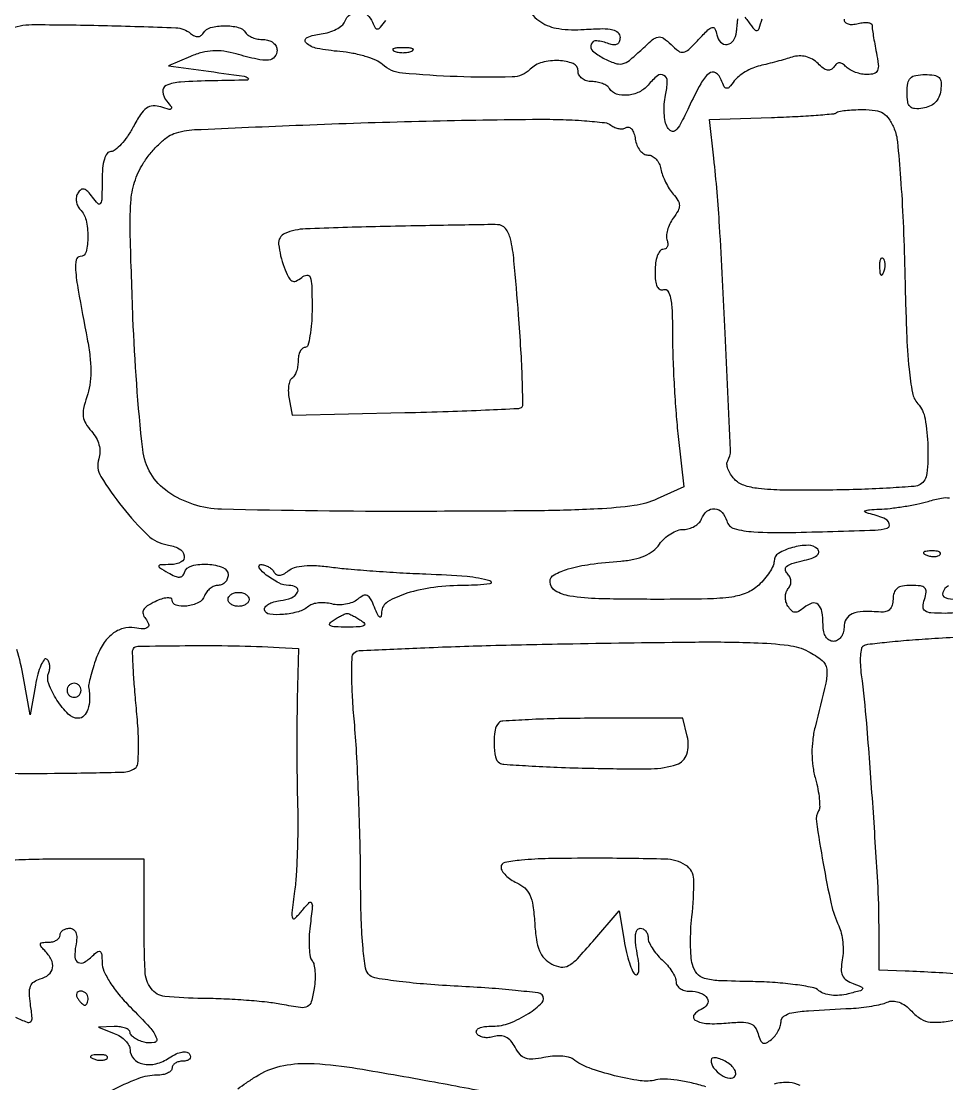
# Model space of a CAD drawing. Extents: x 0 to 2558, y 0 to 3412.
# Drawn here: x 1899.5 to 2031.7, y 1548.8 to 1700.6 of the extents above; entities that cross this region are included whole.
import ezdxf

# ---------------------------------------------------------------- set-up
doc = ezdxf.new("R2010")
doc.units = 0

msp = doc.modelspace()

# ---------------------------------------------------------------- linework, layer by layer
for points in [[(1286.775, 2242.902503, 0.000001), (1177.44536, 2242.627485, 0.134519)], [(1176.555032, 2242.380365, -0.000002), (1098.265318, 2241.934774, -0.000173)], [(1923.086218, 2244.376059, -0.000011), (1814.032813, 2244.041497, -0.000207)], [(1971.689961, 1702.533859, 0.106951), (1973.670596, 1700.517847, 0.112714), (1976.238686, 1699.56094, 0.050071), (1979.87171, 1699.444139, -0.011736), (1982.50661, 1699.561331, -0.060683), (1983.955269, 1699.415629, -0.143363), (1984.708966, 1698.997752, -0.19745), (1985, 1698.289502, -0.088818), (1984.893311, 1697.69364, -0.178012), (1984.587043, 1697.334915, -0.156111), (1984.08739, 1697.232557, -0.064777), (1983.409758, 1697.396256, 0.064373), (1981.66186, 1697.819992, 0.336119), (1980.864474, 1697.342837, 0.316725), (1981.084361, 1696.405483, 0.062165), (1982.592363, 1695.367704, 0.030645), (1984.266668, 1694.625405, 0.140244), (1985.316486, 1694.544023, 0.120966), (1986.333383, 1695.025329, 0.020291), (1987.961849, 1696.463449, -0.013849), (1989.603048, 1697.950872, -0.130696), (1990.451835, 1698.359492, -0.204387), (1991.211202, 1698.194087, -0.041951), (1992.282606, 1697.288822, 0.036479), (1993.347224, 1696.369168, 0.208401), (1994.058228, 1696.203722, 0.14529), (1994.816603, 1696.589766, 0.01534), (1996.22999, 1698.01649, -0.009714), (1997.565764, 1699.395562, -0.135283), (1998.163392, 1699.732196, -0.364533), (1998.551015, 1699.542521, -0.056646), (1998.826378, 1698.663029, 0.148307), (1999.373671, 1697.623788, 0.239722), (2000.301586, 1697.315214, 0.209143), (2001.200597, 1697.881187, 0.126072), (2001.63465, 1699.086088, -0.001525), (2001.694642, 1699.696315, -0.001178), (2001.763631, 1700.36112, -0.001191), (2001.831, 1700.981665, -0.002858)], [(2017, 1700.899253, 0.19167), (2017.157859, 1700.502583, 0.1301), (2017.576041, 1700.243563, 0.088541), (2018.219485, 1700.166507, 0.049627), (2019, 1700.289749, -0.035059), (2019.766579, 1700.433753, -0.061094), (2020.4125, 1700.429596, -0.092367), (2020.846463, 1700.2893, -0.275117), (2021, 1700.03138, 0.035124), (2021.03315, 1699.560065, 0.004553), (2021.183594, 1698.561562, 0.00529), (2021.385691, 1697.378769, 0.004396), (2021.625, 1696.125, -0.019402), (2021.897746, 1694.419704, -0.129218), (2021.781065, 1693.574675, -0.225571), (2021.300356, 1693.142, -0.072412), (2020.325, 1693, -0.048855), (2019.508203, 1693.08, -0.037794), (2018.646124, 1693.319345, -0.038851), (2017.868468, 1693.670392, -0.071045), (2017.312868, 1694.087132, 0.047864), (2016.768233, 1694.536404, 0.150735), (2016.320137, 1694.672501, 0.180594), (2015.924614, 1694.522864, 0.074689), (2015.54911, 1694.079462, -0.13605), (2015.146761, 1693.707045, -0.174204), (2014.649827, 1693.641371, -0.107515), (2014.036743, 1693.920881, -0.035874), (2013.287166, 1694.569976, 0.064592), (2012.481171, 1695.19087, 0.070376), (2011.56591, 1695.563748, 0.07086), (2010.588628, 1695.666611, 0.066867), (2009.600924, 1695.496914, -0.006702), (2008.617276, 1695.203081, -0.003485), (2007.382771, 1694.86155, -0.003465), (2006.110157, 1694.528447, -0.005274), (2005, 1694.258508, 0.042989), (2003.956412, 1693.919722, 0.033259), (2002.888167, 1693.382025, 0.034162), (2001.952442, 1692.740334, 0.065916), (2001.32142, 1692.089241, -0.01804), (2000.603289, 1691.190543, -0.240461), (2000.223475, 1691.035049, -0.264048), (1999.898278, 1691.257382, -0.021241), (1999.466635, 1692.244256, 0.158513), (1998.661242, 1693.231609, 0.329207), (1997.721754, 1693.171471, 0.093581), (1996.519347, 1691.697237, 0.014542), (1994.812288, 1688.324045, -0.009969), (1993.64035, 1685.954726, -0.08331), (1992.923526, 1685.00296, -0.309546), (1992.341852, 1684.909887, -0.155965), (1991.773102, 1685.440962, -0.079708), (1991.466999, 1686.276613, -0.033645), (1991.317809, 1687.466015, -0.032211), (1991.32688, 1688.784165, -0.036247), (1991.508389, 1690.038196, 0.045773), (1991.756203, 1692.014812, 0.275786), (1991.275979, 1692.883602, 0.308904), (1990.346187, 1692.816953, 0.051872), (1989, 1691.5, -0.108248), (1987.727718, 1690.507642, -0.089261), (1986.065099, 1690.049808, -0.099568), (1984.50276, 1690.218917, -0.179625), (1983.5, 1691, 0.111412), (1983.123976, 1691.383556, 0.050262), (1982.49335, 1691.70625, 0.046318), (1981.729296, 1691.925923, 0.046881), (1980.940983, 1692, -0.075715), (1980.199409, 1692.112945, -0.089148), (1979.570164, 1692.440625, -0.100726), (1979.149516, 1692.92796, -0.128528), (1979, 1693.5, 0.305099), (1978.286114, 1694.561022, 0.087677), (1976.249297, 1694.998088, 0.07396), (1973.854054, 1694.730683, 0.132226), (1972.148218, 1693.75, -0.193083), (1969.588314, 1692.657979, -0.013867), (1961.720163, 1692.705102, -0.014978), (1953.901156, 1693.203651, -0.161876), (1951.042009, 1694.461983, 0.084406), (1950.129502, 1695.04321, 0.02662), (1948.602926, 1695.592702, 0.025736), (1946.80474, 1696.034319, 0.025914), (1944.974825, 1696.287617, -0.025959), (1941.712188, 1696.739532, -0.14363), (1940.152942, 1697.541119, -0.545204), (1940.298946, 1698.309935, -0.067764), (1942.30906, 1698.822121, 0.044175), (1943.424297, 1699.051056, 0.047482), (1944.453913, 1699.469059, 0.052715), (1945.255925, 1700.001272, 0.129004), (1945.666049, 1700.572121, -0.148255), (1946.457191, 1701.589869, -0.16167)], [(1948.852768, 1701.532128, -0.139669), (1949.649652, 1700.47061, 0.038951), (1950.019987, 1699.692606, 0.30375), (1950.362101, 1699.523584, 0.187749), (1950.779747, 1699.752877, 0.016542), (1951.536506, 1700.719038, -0.046086)], [(2002.819451, 1701.186055, -0.026876), (2003.344702, 1700.543269, 0.012816), (2004.209781, 1699.421702, 0.284771), (2004.582213, 1699.292757, 0.267865), (2004.879634, 1699.56706, 0.011648), (2005.284574, 1700.980211, -0.049428)], [(1897.682539, 1699.486491, -0.098481), (1900.961144, 1700.137801, -0.00586), (1911.111626, 1700.016529, -0.004137), (1921.539883, 1699.683338, -0.16459), (1923.654592, 1698.8717, 0.059965), (1924.198483, 1698.520825, 0.124905), (1924.689085, 1698.41901, 0.147531), (1925.114799, 1698.568092, 0.097161), (1925.469989, 1698.951442, -0.194687), (1926.514624, 1699.717363, -0.060083), (1928.488058, 1699.971501, -0.060143), (1930.460615, 1699.749468, -0.198807), (1931.5, 1699, 0.111412), (1931.876024, 1698.616444, 0.050262), (1932.50665, 1698.29375, 0.046318), (1933.270704, 1698.074077, 0.046881), (1934.059017, 1698, -0.075715), (1934.800591, 1697.887055, -0.089148), (1935.429836, 1697.559375, -0.100726), (1935.850484, 1697.07204, -0.128528), (1936, 1696.5, -0.173079), (1935.655226, 1695.533833, -0.201001), (1934.798999, 1695.078719, -0.078955), (1933.149017, 1695.187349, -0.013995), (1930.138808, 1695.960191, 0.034732), (1928.409087, 1696.328619, 0.049177), (1926.837401, 1696.394907, 0.049585), (1925.292886, 1696.153233, 0.036113), (1923.645409, 1695.595372), (1920.5, 1694.270363), (1925.5, 1693.57163, -0.001007), (1931.293484, 1692.750111, -0.165509), (1931.858151, 1692.462626, -0.654508), (1931.758356, 1692.21793, -0.001715), (1926.916667, 1692.116001, 0.010347), (1922.214326, 1691.935761, 0.088644), (1920.174828, 1691.445668, 0.333116), (1919.664825, 1690.544578, 0.142107), (1920.250834, 1689.197764, -0.014696), (1920.89766, 1688.370049, -0.373254), (1920.876314, 1688.105564, -0.266729), (1920.572778, 1688.026613, -0.010119), (1919.407635, 1688.370622, 0.089919), (1918.278171, 1688.515961, 0.144048), (1917.367649, 1688.196427, 0.091276), (1916.500786, 1687.293659, 0.02227), (1915.438073, 1685.514867, -0.026093), (1914.620068, 1684.169137, -0.033712), (1913.727401, 1683.032492, -0.035799), (1912.884376, 1682.221418, -0.175395), (1912.272596, 1682, 0.237811), (1911.727336, 1681.725116, 0.085735), (1911.32591, 1680.926658, 0.052723), (1911.076434, 1679.625568, 0.021027), (1911, 1677.80887, -0.005542), (1910.972154, 1675.296872, -0.125323), (1910.779542, 1674.604997, -0.497511), (1910.416293, 1674.558753, -0.0357), (1909.652643, 1675.460361, 0.029077), (1908.96061, 1676.299686, 0.137025), (1908.433622, 1676.623361, 0.23309), (1907.977593, 1676.540584, 0.0952), (1907.539776, 1676.064358, 0.098006), (1907.33124, 1675.507273, 0.077518), (1907.326038, 1674.862676, 0.075513), (1907.51955, 1674.23129, 0.084515), (1907.887132, 1673.712868, -0.143002), (1908.709323, 1672.212565, -0.054234), (1908.971399, 1669.815026, -0.058247), (1908.720193, 1667.6563, -0.347725), (1907.890594, 1667, 0.353504), (1907.297866, 1666.521089, 0.074041), (1907.20644, 1665.090305, 0.023739), (1907.590908, 1662.182736, 0.002332), (1908.881282, 1655.233733, -0.018646), (1909.267539, 1652.694811, -0.030019), (1909.384892, 1650.510282, -0.035029), (1909.239514, 1648.610659, -0.04729), (1908.828589, 1646.938134, 0.029084), (1908.360206, 1645.292429, 0.087788), (1908.309102, 1644.131709, 0.102624), (1908.658948, 1643.128884, 0.048882), (1909.476412, 1642.026065, -0.05435), (1910.149891, 1641.096466, -0.064783), (1910.560182, 1640.095452, -0.068602), (1910.686219, 1639.072704, -0.073371), (1910.524895, 1638.078438, 0.217509), (1910.830812, 1635.562868, 0.030585), (1913.904838, 1631.169398, 0.032543), (1917.548793, 1627.152263, 0.156783), (1920.281723, 1625.805129, -0.085227), (1921.992409, 1625.24395, -0.226676), (1922.738648, 1624.237377, -0.332306), (1922.305589, 1623.339769, -0.117181), (1920.833333, 1622.969591, 0.005082), (1919.31903, 1622.93446, 0.313638), (1919.114106, 1622.781502, 0.349287), (1919.197342, 1622.553707, 0.005675), (1920.446737, 1621.809802, 0.026148), (1921.413883, 1621.314376, 0.108966), (1922.051306, 1621.182478, 0.194022), (1922.483402, 1621.363291, 0.117904), (1922.78007, 1621.84021, -0.258401), (1923.827258, 1622.802755, -0.073183), (1926.11171, 1623.012281, -0.077391), (1928.273697, 1622.553468, -0.311312), (1929, 1621.5, -0.091732), (1928.894051, 1620.92737, -0.095925), (1928.590803, 1620.440625, -0.099462), (1928.13847, 1620.114899, -0.106859), (1927.606989, 1620, 0.096313), (1927.031441, 1619.888097, 0.06686), (1926.454091, 1619.559375, 0.064359), (1925.962529, 1619.073431, 0.074185), (1925.638374, 1618.5, -0.188348), (1924.761962, 1617.537739, -0.083275), (1923.088853, 1617.031979, -0.102395), (1921.569689, 1617.148717, -0.334173), (1921, 1617.905915, 0.333007), (1920.80914, 1618.160706, 0.096031), (1920.287761, 1618.209594, 0.056638), (1919.505592, 1618.041951, 0.029169), (1918.575355, 1617.667581, 0.030256), (1917.455894, 1617.053938, 0.122829), (1916.922058, 1616.497244, 0.202064), (1916.851545, 1615.91853, 0.104178), (1917.1978, 1615.261666, -0.079845), (1917.643456, 1614.5069, -0.317666), (1917.522042, 1614.013212, -0.188594), (1916.884736, 1613.786576, -0.036556), (1915.646442, 1613.916098, 0.112601), (1914.003186, 1613.838877, 0.09966), (1912.473043, 1613.061849, 0.083959), (1911.163491, 1611.612377, 0.055112), (1910.168359, 1609.589044, 0.010857), (1909.708135, 1608.224369, 0.013564), (1909.343257, 1606.938172, 0.011804), (1909.094167, 1605.853297, 0.094665), (1909.087374, 1605.343142, -0.04873), (1909.217352, 1603.681639, -0.077036), (1908.971749, 1602.27683, -0.108226), (1908.407713, 1601.341109, -0.206023), (1907.61501, 1601, -0.200324), (1906.173067, 1601.601865, -0.051536), (1904.558792, 1603.610442, -0.051588), (1903.381501, 1605.922814, -0.185651), (1903.380339, 1607.548763, 0.06136), (1903.521829, 1608.117476, 0.069445), (1903.512054, 1608.679407, 0.079712), (1903.358905, 1609.149168, 0.136586), (1903.081228, 1609.449798, 0.400327), (1902.709816, 1609.37141, 0.048602), (1902.267521, 1608.569606, 0.036691), (1901.833917, 1607.318467, 0.020009), (1901.478693, 1605.731824), (1900.707583, 1601.5), (1899.768764, 1606.804991, 0.025294), (1898.840714, 1610.846219, 0.363244)], [(2032.79958, 1616.072518, -0.026506), (2031.432612, 1616, -0.015243), (2029.422424, 1616.061298, -0.135206), (2028.591514, 1616.345674, -0.261274), (2028.305285, 1616.921736, -0.064427), (2028.5, 1618, 0.050002), (2028.719125, 1619.041287, 0.222505), (2028.521659, 1619.617061, 0.173277), (2027.904868, 1619.922178, 0.029068), (2026.567388, 1620, 0.042479), (2025.344786, 1619.895942, 0.122895), (2024.572826, 1619.556398, 0.151813), (2024.145553, 1618.945751, 0.077455), (2024, 1618.01179, -0.067392), (2023.886329, 1617.172272, -0.123307), (2023.548393, 1616.574505, -0.135296), (2022.994305, 1616.240916, -0.08938), (2022.25, 1616.170233, 0.024972), (2019.712769, 1616.255705, 0.094209), (2018.162516, 1615.934794, 0.166415), (2017.31595, 1615.189609, 0.130533), (2017, 1614, -0.072314), (2016.888136, 1613.230589, -0.08892), (2016.5625, 1612.583333, -0.10214), (2016.075754, 1612.153209, -0.130775), (2015.5, 1612, -0.137041), (2014.892565, 1612.169673, -0.114165), (2014.410714, 1612.638889, -0.089356), (2014.102611, 1613.381876, -0.053767), (2014, 1614.333333, 0.04099), (2013.842308, 1616.253665, 0.169546), (2013.292478, 1617.260687, 0.269032), (2012.424453, 1617.445261, 0.094434), (2011.265794, 1616.805626, -0.042626), (2010.518773, 1616.286268, -0.156392), (2009.962623, 1616.166536, -0.175136), (2009.479282, 1616.397028, -0.056433), (2008.980987, 1617.030764, -0.072391), (2008.707127, 1617.662512, -0.071472), (2008.623095, 1618.348931, -0.074805), (2008.735476, 1619.002758, -0.093565), (2009.033409, 1619.540255, 0.086305), (2009.33827, 1620.072039, 0.105321), (2009.417283, 1620.638922, 0.102125), (2009.258425, 1621.202119, 0.076884), (2008.87737, 1621.72263, -0.164742), (2008.6168, 1622.250085, -0.256939), (2008.795942, 1622.710998, -0.100032), (2009.54229, 1623.116504, -0.020527), (2011, 1623.5, 0.024774), (2012.311015, 1623.85683, 0.080357), (2013.109877, 1624.268316, 0.191329), (2013.383768, 1624.708407, 0.245778), (2013.243481, 1625.156519, 0.201054), (2011.861032, 1625.722489, 0.065461), (2009.631045, 1625.410573, 0.06773), (2007.637358, 1624.555972, 0.263502), (2007, 1623.430547, -0.110028), (2006.853457, 1622.772672, -0.03369), (2006.35711, 1621.876304, -0.031903), (2005.649017, 1620.918964, -0.030045), (2004.811439, 1620.038955, -0.086969), (2003.113051, 1618.934647, -0.065729), (2000.966138, 1618.336419, -0.030739), (1997.507042, 1618.06249, -0.004392), (1990.393226, 1618, -0.005208), (1981.980865, 1618.08762, -0.035494), (1977.849563, 1618.467892, -0.092279), (1975.743468, 1619.229005, -0.266016), (1975, 1620.527534, -0.275554), (1975.590877, 1621.518287, -0.052967), (1977.607414, 1622.345867, -0.037172), (1980.747971, 1623.012929, -0.015136), (1985.094984, 1623.469793, 0.031484), (1986.990424, 1623.731864, 0.052824), (1988.521889, 1624.215502, 0.062627), (1989.724579, 1624.930767, 0.07468), (1990.632844, 1625.886199, -0.055725), (1991.34547, 1626.694872, -0.047057), (1992.258555, 1627.379071, -0.049219), (1993.22388, 1627.846171, -0.088306), (1994.088089, 1628, 0.069861), (1994.886013, 1628.112035, 0.063255), (1995.651791, 1628.440625, 0.06679), (1996.271217, 1628.926405, 0.101837), (1996.638374, 1629.5, -0.127855), (1997.422244, 1630.596286, -0.196174), (1998.519988, 1630.945867, -0.190388), (1999.573916, 1630.429721, -0.121427), (2000.233545, 1629.214925, 0.266174), (2001.302921, 1628.125395, 0.053195), (2004.094221, 1627.651542, 0.021501), (2009.380494, 1627.551761, 0.002388), (2021.45, 1627.900629, 0.060277), (2023.148579, 1628.164439, 0.445128), (2023.470461, 1628.816215, 0.208838), (2022.667008, 1629.611305, 0.033102), (2020.5, 1630.286934, -0.071907), (2019.996057, 1630.487991, -0.627332), (2020.009205, 1630.667944, -0.076267), (2020.635471, 1630.811328, -0.009941), (2022.006602, 1630.883999, 0.019961), (2023.601897, 1631.000639, 0.011523), (2025.509325, 1631.261554, 0.011503), (2027.41473, 1631.612207, 0.018875), (2029.006602, 1632.006399, -0.020612), (2030.921906, 1632.473629, -0.088587), (2032.090788, 1632.498577, -0.129129)], [(1347, 900.068317, 0.000002), (1365.687198, 900.484728, 0.000002), (1385.0375, 900.916042, 0.000002), (1402.386564, 901.302857, 0.000005)], [(2031.902754, 1619.954389, 0.181451), (2031.105747, 1618.966968, 0.411362), (2031.458065, 1618.256627, 0.082647), (2033, 1618, -0.048028)], [(1997.251585, 1548.322919, 0.022166), (1995.222889, 1548.88829, 0.022101), (1993.150142, 1549.272476, 0.022592), (1991.314938, 1549.445307, 0.076272), (1990.120153, 1549.32117, -0.101087), (1987.884138, 1549.199661, -0.024252), (1984.219993, 1549.926019, -0.025382), (1980.584205, 1551.030595, -0.074794), (1978.290959, 1552.268578, 0.10871), (1977.622256, 1552.57344, 0.037541), (1976.564218, 1552.718371, 0.035193), (1975.336784, 1552.706991, 0.034157), (1974.110493, 1552.524268, -0.032791), (1972.540265, 1552.285915, -0.107146), (1971.503995, 1552.419698, -0.12831), (1970.722984, 1552.95069, -0.056831), (1970.00863, 1553.983875, 0.053781), (1969.394528, 1554.883712, 0.098469), (1968.70002, 1555.43188, 0.111626), (1967.91207, 1555.63269, 0.08383), (1967.023254, 1555.50738, -0.057443), (1966.266035, 1555.359732, -0.064285), (1965.52427, 1555.397285, -0.073586), (1964.909135, 1555.60516, -0.136955), (1964.52514, 1555.959323, -0.26032), (1964.506687, 1556.376178, -0.172074), (1964.861047, 1556.716293, -0.078218), (1965.654675, 1556.934195, -0.027968), (1966.830199, 1557, 0.092036), (1969.228268, 1557.44519, 0.050181), (1971.909665, 1558.79845, 0.057291), (1973.857539, 1560.380467, 0.410325), (1973.852565, 1561.478022, 0.169701), (1973.281868, 1561.754627, 0.003449), (1970.060498, 1562.104606, 0.007725), (1966.250215, 1562.432608, 0.005067), (1961.852565, 1562.698055, -0.007558), (1957.412544, 1562.988267, -0.010661), (1953.467629, 1563.390883, -0.007114), (1950.203198, 1563.841778, -0.130132), (1949.25, 1564.256398, -0.185705), (1948.651065, 1565.268226, -0.018484), (1948.27846, 1568.112108, -0.016545), (1948.028464, 1572.257966, -0.005432), (1947.92893, 1578.372445, 0.004933), (1947.842061, 1584.057087, 0.003745), (1947.638645, 1590.287531, 0.003787), (1947.35972, 1596.13047, 0.008823), (1947.040526, 1600.5, -0.008674), (1946.783161, 1604.008727, -0.012738), (1946.689161, 1607.100221, -0.008081), (1946.71791, 1609.65798, -0.181842), (1946.992134, 1610.330538, -0.196887), (1947.734367, 1610.675523, -0.000898), (1956.495455, 1611.065557, -0.004024), (1966.515097, 1611.412834, -0.002508), (1978.264076, 1611.666443, -0.001493), (1995.729738, 1611.903651, -0.010912), (2004.097057, 1611.809691, -0.021629), (2009.043139, 1611.431554, -0.089663), (2011.894696, 1610.554455, -0.050618), (2013.859597, 1609.271606, -0.203372), (2014.520193, 1608.033046, -0.079565), (2014.380194, 1606.038906, -0.00409), (2012.856998, 1599.734488, 0.032275), (2012.520482, 1597.892671, 0.031176), (2012.418523, 1596.001287, 0.031389), (2012.552407, 1594.125018, 0.033865), (2012.919788, 1592.328335, -0.019043), (2013.263719, 1590.868131, -0.023848), (2013.465527, 1589.491443, -0.023099), (2013.524687, 1588.347626, -0.140682), (2013.366024, 1587.783222, 0.177139), (2013.05212, 1586.257678, 0.006338), (2014.021692, 1580.264326, 0.011351), (2015.166868, 1574.489413, 0.054672), (2016.243595, 1571.322145, -0.052653), (2016.596991, 1570.296177, -0.030299), (2016.813135, 1569.005554, -0.029975), (2016.873927, 1567.66808, -0.043621), (2016.754129, 1566.494139, 0.040182), (2016.608236, 1565.155569, 0.114803), (2016.793455, 1564.243555, 0.133907), (2017.33862, 1563.589969, 0.06385), (2018.316252, 1563.078714, -0.012559), (2019.546218, 1562.588264, -0.429503), (2019.644363, 1562.323428, -0.214729), (2019.340677, 1562.072121, -0.00559), (2017.596838, 1561.613661, -0.040924), (2016.371809, 1561.410806, -0.047831), (2015.193566, 1561.426466, -0.053359), (2014.171054, 1561.650289, -0.092919), (2013.414664, 1562.070823, 0.125179), (2012.447111, 1562.530664, 0.014614), (2010.067019, 1562.927897, 0.016805), (2007.158584, 1563.227182, 0.013005), (2003.975999, 1563.363882, -0.005818), (1999.062031, 1563.504241, -0.059029), (1997.047679, 1563.825418, -0.154557), (1995.988376, 1564.523568, -0.108338), (1995.342337, 1565.809512, -0.044625), (1995.149298, 1567.001688, -0.014917), (1995.075946, 1568.767933, -0.014711), (1995.110912, 1570.738216, -0.016271), (1995.262618, 1572.637588, 0.031052), (1995.531612, 1577.996238, 0.259768), (1994.368878, 1580.025909, 0.129937), (1991.469045, 1580.871835, 0.006354), (1981.383369, 1581, 0.004333), (1974.779012, 1580.94276, 0.01919), (1970.899392, 1580.72641, 0.026588), (1968.520108, 1580.373513, 0.356661), (1968, 1579.737128, 0.141512), (1968.160253, 1579.182248, 0.055829), (1968.660938, 1578.555256, 0.04938), (1969.389169, 1577.958228, 0.043678), (1970.25, 1577.487128, -0.080754), (1971.384917, 1576.752304, -0.104312), (1972.11152, 1575.749804, -0.069568), (1972.549428, 1574.229149, -0.019344), (1972.804546, 1571.755991, 0.020894), (1973.057985, 1569.371509, 0.061155), (1973.497855, 1567.781078, 0.08739), (1974.197052, 1566.681355, 0.084888), (1975.236205, 1565.873587, 0.090335), (1976.538945, 1565.454536, 0.160096), (1977.636571, 1565.661607, 0.07861), (1978.905301, 1566.648018, 0.011131), (1981.11884, 1569.117596), (1984.874365, 1573.5), (1985.568535, 1569.227837, 0.017703), (1985.902557, 1567.549745, 0.022956), (1986.332693, 1566.041342, 0.021581), (1986.792668, 1564.844233, 0.152982), (1987.195132, 1564.379402, 0.407028), (1987.50845, 1564.44931, 0.123934), (1987.683243, 1564.957029, 0.049814), (1987.66845, 1565.970626, 0.017829), (1987.452489, 1567.401565, -0.019789), (1987.220053, 1568.98366, -0.056795), (1987.228001, 1570.092349, -0.105899), (1987.456519, 1570.755937, -0.262848), (1987.888709, 1571, -0.120274), (1988.312562, 1570.896546, -0.100705), (1988.673558, 1570.604903, -0.091863), (1988.916013, 1570.168712, -0.081205), (1989, 1569.654988, 0.105367), (1989.136671, 1569.01364, 0.036283), (1989.5875, 1568.173392, 0.034148), (1990.234645, 1567.29186, 0.033439), (1991, 1566.5, -0.033439), (1991.765355, 1565.70814, -0.034148), (1992.4125, 1564.826608, -0.036283), (1992.863329, 1563.98636, -0.105367), (1993, 1563.345012, 0.142865), (1993.149607, 1562.832104, 0.099626), (1993.570164, 1562.395097, 0.084261), (1994.199057, 1562.100672, 0.067535), (1994.940983, 1562, -0.082457), (1996.502363, 1561.740742, -0.17276), (1997.453661, 1560.985169, -0.290811), (1997.446054, 1560.099184, -0.158762), (1996.569126, 1559.388152, 0.150622), (1995.569158, 1558.603379, 0.446601), (1995.747272, 1557.854989, 0.113023), (1997.471517, 1557.374061, 0.03575), (2000.159762, 1557.440082, -0.017537), (2002.347965, 1557.573625, -0.08807), (2003.556244, 1557.391252, -0.154867), (2004.279024, 1556.861172, -0.09401), (2004.737698, 1555.895042, 0.035816), (2005.054571, 1554.96196, 0.195743), (2005.42386, 1554.592803, 0.228009), (2005.90688, 1554.616844, 0.048699), (2006.622143, 1555.101369, 0.052037), (2007.149376, 1555.640662, 0.042509), (2007.595254, 1556.313637, 0.044149), (2007.900287, 1557.011749, 0.081102), (2008, 1557.622445, -0.240245), (2008.41171, 1558.429845, -0.109851), (2009.52725, 1558.913191, -0.032454), (2011.919864, 1559.214217, -0.002872), (2018, 1559.546085, 0.015744), (2019.460864, 1559.663603, 0.014398), (2020.955939, 1559.875133, 0.014578), (2022.279666, 1560.141397, 0.044735), (2023.147879, 1560.426285, -0.104525), (2023.971508, 1560.59168, -0.0862), (2024.854354, 1560.429121, -0.071742), (2025.765361, 1559.93462, -0.045088), (2026.66926, 1559.124633, 0.065924), (2027.992856, 1558.034188, 0.117684), (2029.323081, 1557.588684, 0.057338), (2031.306978, 1557.639625, 0.006676), (2035.701004, 1558.319788, 0.007734)], [(2034.338781, 1564.387796, 0.008959), (2025.75, 1564.860811), (2022, 1565), (2021.997572, 1571.25, 0.014296), (2021.812684, 1577.628298, 0.002888), (2021.09498, 1588.943097, 0.003015), (2020.240172, 1600.296185, 0.012194), (2019.508761, 1607.19882, -0.020806), (2019.380174, 1608.650493, -0.029149), (2019.395194, 1609.951921, -0.028947), (2019.526889, 1610.977572, -0.210959), (2019.80097, 1611.376992, -0.109784), (2020.403448, 1611.586648, -0.003181), (2023.109812, 1611.885084, -0.006272), (2026.318088, 1612.177595, -0.004262), (2029.975961, 1612.433531, -0.007371), (2034.332102, 1612.636623, -0.02214)], [(1896.928087, 1593.152739, 0.006073), (1905.24563, 1593.146785, 0.003414), (1913.935892, 1593.305465, 0.140444), (1915.714324, 1593.863694, 0.22657), (1916.094191, 1594.494588, 0.018636), (1916.210715, 1596.464467, 0.020017), (1916.162722, 1599.099337, 0.009814), (1915.901585, 1602.44614, -0.004706), (1915.629045, 1605.532234, -0.007111), (1915.455309, 1608.224119, -0.003233), (1915.355257, 1610.508849, -0.148802), (1915.4737, 1610.957445, -0.255981), (1916.092521, 1611.308497, -0.001514), (1922.889733, 1611.388668, -0.006568), (1929.83335, 1611.35833, -0.008176), (1936.283556, 1611.139871), (1939.067112, 1611), (1938.890657, 1603.75, 0.004276), (1938.838078, 1600.418715, 0.002395), (1938.828196, 1596.367695, 0.00239), (1938.857388, 1592.273905, 0.003891), (1938.925812, 1588.7996, -0.008411), (1938.960959, 1585.49978, -0.006764), (1938.891045, 1581.95131, -0.006844), (1938.737154, 1578.673669, -0.017332), (1938.510301, 1576.2996, 0.00328), (1938.123099, 1573.176861, 0.119292), (1938.209534, 1572.463972, 0.546055), (1938.544501, 1572.391505, 0.021772), (1939.558077, 1573.5, -0.015006), (1940.609342, 1574.681415, -0.510787), (1940.927791, 1574.639502, -0.151932), (1941.038832, 1574.074, -0.003535), (1940.724043, 1571.342444, 0.019462), (1940.586668, 1569.688833, 0.024795), (1940.595259, 1568.158702, 0.024067), (1940.724513, 1566.912146, 0.150826), (1941.0003, 1566.342444, -0.136572), (1941.272683, 1565.81767, -0.032777), (1941.412639, 1564.83713, -0.031259), (1941.428973, 1563.649155, -0.026557), (1941.301403, 1562.400977, -0.027119), (1940.896185, 1560.492113, -0.215379), (1940.337417, 1559.811883, -0.151804), (1939.341479, 1559.653678, -0.011886), (1936.658659, 1560.107426, 0.021173), (1934.572475, 1560.420537, 0.007913), (1931.623347, 1560.689084, 0.007824), (1928.396591, 1560.88077, 0.009398), (1925.356989, 1560.956449, -0.023349), (1919.977657, 1561.24067, -0.214589), (1917.999978, 1562.37891, -0.147895), (1917.147526, 1564.850487, -0.009616), (1917, 1572.520291), (1917, 1580.877008), (1906.25, 1580.877344, 0.004351), (1902.00501, 1580.840539, 0.00577), (1898.14375, 1580.728877, 0.004197)], [(1898.614911, 1558.293537, 0.013957), (1900.282396, 1557.575438, 0.281935), (1900.80336, 1557.665332, 0.242795), (1901.008694, 1558.18859, 0.010827), (1900.760668, 1560.177314, -0.028273), (1900.620976, 1561.739244, -0.101439), (1900.789051, 1562.721208, -0.148651), (1901.282993, 1563.348728, -0.088488), (1902.153559, 1563.750407, 0.106326), (1903.368094, 1564.363738, 0.185332), (1903.925813, 1565.327057, 0.160535), (1903.732154, 1566.526629, 0.076897), (1902.8, 1567.8, -0.02847), (1902.250731, 1568.415653, -0.273085), (1902.204167, 1568.75, -0.272121), (1902.474466, 1568.953202, -0.028321), (1903.3, 1569, 0.05689), (1903.95024, 1569.074225, 0.076249), (1904.500625, 1569.29375, 0.095328), (1904.869565, 1569.618517, 0.166233), (1905, 1570, -0.135066), (1905.104927, 1570.381341, -0.100391), (1905.39989, 1570.70625, -0.086936), (1905.841102, 1570.924914, -0.071794), (1906.361328, 1571, -0.150112), (1906.917994, 1570.829022, -0.160129), (1907.265536, 1570.378654, -0.097718), (1907.377818, 1569.608959, -0.034745), (1907.244751, 1568.5, 0.056202), (1907.11941, 1566.866838, 0.272585), (1907.599512, 1566.114386, 0.265709), (1908.503652, 1566.158533, 0.054352), (1909.8, 1567.2, -0.048365), (1910.400988, 1567.694749, -0.348673), (1910.75, 1567.667157, -0.188492), (1910.956229, 1567.238374, -0.018925), (1911, 1566.082353, 0.106268), (1911.257233, 1564.885721, 0.035253), (1912.112944, 1563.296615, 0.031502), (1913.390592, 1561.534753, 0.023754), (1915, 1559.764706, -0.010677), (1917.823847, 1556.817607, -0.091732), (1918.788405, 1555.278217, -0.476893), (1918.432705, 1554.647056, -0.106246), (1917, 1554.710251, -0.038887), (1916.234516, 1554.975456, -0.050447), (1915.5875, 1555.339118, -0.059916), (1915.141258, 1555.740524, -0.181596), (1915, 1556.116631, 0.233652), (1914.835117, 1556.450207, 0.075941), (1914.339062, 1556.721891, 0.057069), (1913.611714, 1556.896392, 0.037421), (1912.75, 1556.936614), (1910.5, 1556.873227), (1912.75, 1555.968838, -0.05062), (1913.610617, 1555.517132, -0.054627), (1914.339062, 1554.91145, -0.061391), (1914.836349, 1554.250996, -0.131438), (1915, 1553.639213, 0.190747), (1915.515031, 1552.3383, 0.153688), (1916.836242, 1551.596014, 0.114095), (1918.693121, 1551.633754, 0.08332), (1920.588758, 1552.466199, -0.032886), (1921.588367, 1553.030983, -0.06793), (1922.440586, 1553.306691, -0.10286), (1923.091421, 1553.288618, -0.198669), (1923.50687, 1552.988885, -0.141333), (1923.611872, 1552.61353, -0.191329), (1923.480543, 1552.290485, -0.137363), (1923.11128, 1552.072355, -0.065229), (1922.559017, 1552, 0.062283), (1921.962904, 1551.925455, 0.080552), (1921.457961, 1551.70625, 0.097988), (1921.120018, 1551.381379, 0.153634), (1921, 1551, -0.201783), (1920.839237, 1550.617862, -0.084527), (1920.371237, 1550.29375, -0.064621), (1919.678876, 1550.073499, -0.044763), (1918.859531, 1550, 0.093373), (1916.128603, 1549.485525, 0.026624), (1912.182288, 1547.696409, 0.025161)], [(1930.38125, 1548.062668, -0.006478), (1931.62306, 1548.91629, -0.00498), (1933, 1549.817049, -0.085531), (1936.446248, 1551.268811, -0.064855), (1940.535486, 1551.673004, -0.032621), (1946.727528, 1551.07534, -0.005448), (1958.5, 1549.026168, -0.000157), (1963.344905, 1548.12677, -0.000179), (1967.979, 1547.263284, -0.000162), (1971.911635, 1546.527729, -0.001017)], [(2010.737915, 1548.509147, 0.107445), (2009.156299, 1548.940152, 0.076374), (2007.035838, 1548.726386, 0.043679)]]:
    msp.add_lwpolyline(points, format="xyb")
for points in [[(1952.75, 1696.337719, 0.057986), (1953.320008, 1696.181385, 0.037979), (1954, 1696.12966, 0.037979), (1954.679992, 1696.181385, 0.057986), (1955.25, 1696.337719, 0.174857), (1955.459382, 1696.525001, 0.447206), (1955.398438, 1696.693942, 0.078554), (1954.89144, 1696.810911, 0.017491), (1954, 1696.842105, 0.017491), (1953.10856, 1696.810911, 0.078554), (1952.601562, 1696.693942, 0.447206), (1952.540618, 1696.525001, 0.174857)], [(2030.819551, 1690.75, -0.071286), (2030.534868, 1689.772547, -0.090158), (2030, 1689, -0.090158), (2029.227453, 1688.465132, -0.071286), (2028.25, 1688.180449, -0.049221), (2027.091139, 1688.130915, -0.18449), (2026.43782, 1688.423078, -0.161847), (2026.095178, 1689.106925, -0.03591), (2026, 1690.430449, -0.042944), (2026.114059, 1691.756015, -0.154648), (2026.5, 1692.5, -0.154648), (2027.243985, 1692.885941, -0.042944), (2028.569551, 1693, -0.03591), (2029.893075, 1692.904822, -0.161847), (2030.576922, 1692.56218, -0.18449), (2030.869085, 1691.908861, -0.049221)], [(2024.170067, 1685.25, -0.072766), (2024.629893, 1683.384417, -0.005504), (2025.074795, 1678.186157, -0.007487), (2025.446268, 1671.939497, -0.005595), (2025.675473, 1665.045418, 0.003577), (2025.93402, 1656.19295, 0.01514), (2026.287166, 1650.900653, 0.021761), (2026.766626, 1647.508729, 0.138787), (2027.530157, 1645.966677, -0.14245), (2028.574088, 1643.819671, -0.034718), (2028.971945, 1639.860924, -0.031968), (2028.842756, 1635.966173, -0.234183), (2027.885127, 1634.429004, -0.119216), (2027.033108, 1634.150183, -0.004285), (2023.585508, 1633.907131, -0.007668), (2019.475797, 1633.715985, -0.005277), (2014.813694, 1633.619987, -0.004744), (2008.272486, 1633.616416, -0.026696), (2004.785195, 1633.834031, -0.052858), (2002.663904, 1634.31133, -0.127777), (2001.330606, 1635.186987, -0.043907), (2000.789525, 1635.902079, -0.053835), (2000.423507, 1636.655125, -0.063259), (2000.272897, 1637.333379, -0.162851), (2000.386246, 1637.815943, 0.150363), (2000.774468, 1639.304727, 0.000654), (2000.026407, 1656.022677, 0.003406), (1999.21654, 1671.336197, 0.012366), (1998.395046, 1681.048783), (1997.787198, 1686.597565), (2006.636094, 1686.874611, 0.004334), (2010.058332, 1687.01146, 0.00671), (2013.010228, 1687.194876, 0.002585), (2015.52783, 1687.398348, 0.176701), (2015.909162, 1687.575829, -0.156922), (2016.234394, 1687.742714, -0.012778), (2017.19517, 1687.8754, -0.016192), (2018.374214, 1687.969094, -0.01173), (2019.691418, 1688, -0.035189), (2021.464227, 1687.875079, -0.102853), (2022.611637, 1687.461847, -0.112304), (2023.44127, 1686.650364, -0.046496)], [(1983.706195, 1685.766154, 0.064826), (1984.23992, 1685.452239, 0.062214), (1984.843687, 1685.279976, 0.067123), (1985.423222, 1685.268607, 0.110229), (1985.884701, 1685.428741, -0.229746), (1986.279858, 1685.469155, -0.14096), (1986.665834, 1685.187847, -0.085532), (1986.985109, 1684.589649, -0.044681), (1987.178506, 1683.764831, 0.061428), (1987.412308, 1682.898892, 0.071932), (1987.842163, 1682.165294, 0.083764), (1988.394315, 1681.671151, 0.141655), (1988.986305, 1681.5, -0.124889), (1989.581736, 1681.348919, -0.081803), (1990.143794, 1680.9125, -0.073364), (1990.587974, 1680.264446, -0.068344), (1990.839543, 1679.5, 0.04295), (1991.080534, 1678.619984, 0.025986), (1991.506627, 1677.626353, 0.025923), (1992.036452, 1676.676705, 0.040902), (1992.595201, 1675.930139, -0.041662), (1993.278141, 1675.014743, -0.139745), (1993.482903, 1674.302679, -0.127168), (1993.290055, 1673.549512, -0.031943), (1992.603207, 1672.472031, 0.045192), (1992.111686, 1671.653997, 0.044858), (1991.773699, 1670.758963, 0.048631), (1991.626406, 1669.922135, 0.111319), (1991.718232, 1669.291892, -0.077279), (1991.824573, 1668.798195, -0.125613), (1991.743174, 1668.379493, -0.151946), (1991.488642, 1668.102693, -0.132186), (1991.106989, 1668, 0.244693), (1990.682205, 1667.778877, 0.067256), (1990.325178, 1667.087322, 0.051768), (1990.08068, 1666.083102, 0.033858), (1990, 1664.893011, 0.026024), (1990.070456, 1663.540272, 0.085206), (1990.311984, 1662.681206, 0.175304), (1990.714383, 1662.283415, 0.202441), (1991.25, 1662.265692, -0.361117), (1991.83396, 1662.067835, -0.091513), (1992.222962, 1661.060451, -0.038152), (1992.442335, 1659.069206, -0.008365), (1992.5, 1655.622681, 0.008899), (1992.557823, 1652.374035, 0.005158), (1992.737023, 1648.473524, 0.005154), (1992.99748, 1644.564701, 0.008641), (1993.306887, 1641.287189), (1994.113775, 1634.074378), (1990.306887, 1632.354712, -0.072108), (1987.029012, 1631.411004, -0.021267), (1981.810755, 1630.919945, -0.010721), (1973.140564, 1630.660982, -0.00156), (1955.5, 1630.567523, -0.006815), (1928.049148, 1630.881878, -0.145751), (1920.410493, 1633.367083, -0.217738), (1916.806027, 1639.407562, -0.01778), (1915.417275, 1658.226156, -0.002167), (1915.01995, 1669.986107, -0.023761), (1915.105327, 1674.709515, -0.059723), (1915.650674, 1677.625406, -0.062426), (1916.865993, 1680.283171, -0.032178), (1917.856283, 1681.676462, -0.029295), (1919.04672, 1682.978074, -0.030518), (1920.251329, 1684.014292, -0.078235), (1921.261304, 1684.55719, -0.072955), (1924.205259, 1685.127706, -0.001418), (1939.659208, 1685.791572, -0.003729), (1956.268753, 1686.333852, -0.004), (1972.5, 1686.612707, -0.008818), (1976.418549, 1686.579567, -0.012328), (1979.91682, 1686.401892, -0.008737), (1982.802568, 1686.133106, -0.138574)], [(1950.75, 1671.268499, 0.003903), (1940.077278, 1670.952166, 0.090978), (1937.12864, 1670.296216, 0.33024), (1936.226537, 1668.765422, 0.064567), (1937.016573, 1665.456409, 0.0219), (1937.61815, 1664.061302, 0.150242), (1938.121335, 1663.52026, 0.245388), (1938.701255, 1663.495822, 0.063478), (1939.516573, 1664.013754, -0.14418), (1940.265904, 1664.33618, -0.355137), (1940.738782, 1664.038036, -0.075006), (1940.958132, 1662.80492, -0.006578), (1941, 1659.622445, -0.016729), (1940.927866, 1657.46714, -0.027283), (1940.70625, 1655.651593, -0.026021), (1940.391316, 1654.294624, -0.334365), (1940, 1654, 0.186414), (1939.618213, 1653.852535, 0.089706), (1939.29375, 1653.429836, 0.069539), (1939.073784, 1652.801778, 0.049547), (1939, 1652.059017, -0.040856), (1938.935977, 1651.276809, -0.043294), (1938.745645, 1650.530997, -0.047451), (1938.466705, 1649.924758, -0.123411), (1938.134109, 1649.582884, 0.168282), (1937.832555, 1649.21285, 0.052437), (1937.655846, 1648.507768, 0.045713), (1937.61204, 1647.622154, 0.036753), (1937.72191, 1646.674402), (1938.175601, 1644.301069), (1954.238875, 1644.684886, 0.002065), (1960.439451, 1644.858665, 0.003254), (1965.759496, 1645.064423, 0.000839), (1970.397267, 1645.281828, 0.126658), (1970.901074, 1645.437948, 0.265799), (1971.123146, 1645.845666, 0.002374), (1971.030316, 1649.472358, 0.007291), (1970.840173, 1653.702253, 0.004545), (1970.5, 1658.653596, 0.003225), (1969.846492, 1666.402463, 0.034527), (1969.345096, 1669.517049, 0.111898), (1968.63362, 1670.984264, 0.221995), (1967.5, 1671.545232, 0.009298), (1966.135167, 1671.550715, 0.000486), (1961.754688, 1671.4826, 0.000768), (1956.545817, 1671.388538, 0.000558)], [(2022.078947, 1665.416667, 0.018894), (2022.137993, 1664.670344, 0.168741), (2022.279315, 1664.37858, 0.470617), (2022.461564, 1664.395823, 0.054073), (2022.683114, 1664.8125, 0.051402), (2022.839148, 1665.359369, 0.05415), (2022.876576, 1665.916927, 0.060344), (2022.797407, 1666.402231, 0.126455), (2022.604167, 1666.729167, 0.296942), (2022.385309, 1666.77538, 0.208169), (2022.200665, 1666.592839, 0.077125), (2022.089945, 1666.112848, 0.028489)], [(2028.8125, 1624.316886, 0.051402), (2029.359369, 1624.160852, 0.05415), (2029.916927, 1624.123424, 0.060344), (2030.402231, 1624.202593, 0.126455), (2030.729167, 1624.395833, 0.296942), (2030.77538, 1624.614691, 0.208169), (2030.592839, 1624.799335, 0.077125), (2030.112848, 1624.910055, 0.028489), (2029.416667, 1624.921053, 0.018894), (2028.670344, 1624.862007, 0.168741), (2028.37858, 1624.720685, 0.470617), (2028.395823, 1624.538436, 0.054073)], [(1935.530011, 1621.951442, 0.111212), (1935.907804, 1621.565777, 0.160505), (1936.366102, 1621.44587, 0.115007), (1936.923062, 1621.612924, 0.043105), (1937.597098, 1622.080584, -0.108119), (1938.500457, 1622.547814, -0.043915), (1939.871879, 1622.789089, -0.035369), (1941.632541, 1622.816676, -0.02), (1943.758071, 1622.614067, 0.011695), (1946.171911, 1622.343458, 0.004003), (1949.681776, 1622.061194, 0.003976), (1953.561553, 1621.811417, 0.004584), (1957.264998, 1621.636593, -0.010408), (1963.146444, 1621.290263, -0.05083), (1966.421767, 1620.690177, -0.8174), (1966.381306, 1620.200872, -0.029135), (1962.916667, 1619.994423, 0.03095), (1958.420133, 1619.71012, 0.045402), (1954.551822, 1618.862279, 0.055398), (1951.79961, 1617.642484, 0.256866), (1950.936614, 1616.202996, -0.041696), (1950.856857, 1615.544578, -0.529064), (1950.663798, 1615.464394, -0.142515), (1950.383848, 1615.79137, -0.011023), (1949.926613, 1616.864145, 0.026045), (1949.365108, 1618.079063, 0.163957), (1948.877502, 1618.543217, 0.231214), (1948.308924, 1618.532583, 0.054951), (1947.495326, 1617.996121, -0.080466), (1946.765594, 1617.56646, -0.048919), (1945.799559, 1617.295152, -0.04756), (1944.760142, 1617.21079, -0.060503), (1943.807362, 1617.340125, 0.044556), (1942.885688, 1617.49523, 0.042851), (1941.938763, 1617.487675, 0.04601), (1941.105165, 1617.331172, 0.104171), (1940.540157, 1617.033327, -0.102767), (1939.045647, 1616.240182, -0.049772), (1936.908215, 1615.843206, -0.050155), (1934.951626, 1615.87462, -0.304002), (1934.218911, 1616.5, -0.244654), (1934.303658, 1616.905835, -0.089154), (1934.763899, 1617.299199, -0.062716), (1935.519754, 1617.622434, -0.038636), (1936.468911, 1617.816422, 0.067886), (1938.055576, 1618.238397, 0.167802), (1938.942392, 1619.028843, 0.404395), (1938.764931, 1619.700547, 0.136825), (1937.69113, 1620, -0.119327), (1936.273576, 1620.343192, -0.040851), (1934.466275, 1621.468034, -0.07885), (1933.456571, 1622.498864, -0.600031), (1933.690983, 1622.968197, -0.078104), (1934.194591, 1622.902768, -0.055046), (1934.722478, 1622.682644, -0.054663), (1935.193839, 1622.350199, -0.073567)], [(1932, 1618, -0.148195), (1931.884432, 1617.618646, -0.098894), (1931.559375, 1617.29375, -0.082425), (1931.073457, 1617.074694, -0.064853), (1930.5, 1617, -0.064853), (1929.926543, 1617.074694, -0.082425), (1929.440625, 1617.29375, -0.098894), (1929.115568, 1617.618646, -0.148195), (1929, 1618, -0.148195), (1929.115568, 1618.381354, -0.098894), (1929.440625, 1618.70625, -0.082425), (1929.926543, 1618.925306, -0.064853), (1930.5, 1619, -0.064853), (1931.073457, 1618.925306, -0.082425), (1931.559375, 1618.70625, -0.098894), (1931.884432, 1618.381354, -0.148195)], [(1948, 1615, -0.089886), (1948.48113, 1614.549056, -0.470157), (1948.406005, 1614.242724, -0.10261), (1947.707612, 1614.066759, -0.010579), (1946, 1614.030626, -0.010579), (1944.292388, 1614.066759, -0.10261), (1943.593995, 1614.242724, -0.470157), (1943.51887, 1614.549056, -0.089886), (1944, 1615, -0.013918), (1944.610952, 1615.371141, -0.016688), (1945.20625, 1615.684621, -0.015515), (1945.719795, 1615.914138, -0.097625), (1946, 1615.969374, -0.097625), (1946.280205, 1615.914138, -0.015515), (1946.79375, 1615.684621, -0.016688), (1947.389048, 1615.371141, -0.013918)], [(1906, 1605, 0.099038), (1906.076342, 1604.618362, 0.097945), (1906.29375, 1604.29375, 0.097945), (1906.618362, 1604.076342, 0.099038), (1907, 1604, 0.099038), (1907.381638, 1604.076342, 0.097945), (1907.70625, 1604.29375, 0.097945), (1907.923658, 1604.618362, 0.099038), (1908, 1605, 0.099038), (1907.923658, 1605.381638, 0.097945), (1907.70625, 1605.70625, 0.097945), (1907.381638, 1605.923658, 0.099038), (1907, 1606, 0.099038), (1906.618362, 1605.923658, 0.097945), (1906.29375, 1605.70625, 0.097945), (1906.076342, 1605.381638, 0.099038)], [(1967.666667, 1600.333333, 0.161626), (1967.139581, 1599.282502, 0.04135), (1967.020508, 1597.357739, 0.040246), (1967.212272, 1595.471489, 0.211955), (1967.785647, 1594.632477, 0.121936), (1968.416053, 1594.429915, 0.002255), (1971.925276, 1594.206023, 0.005406), (1976.041118, 1594.006693, 0.003571), (1980.774751, 1593.862564, 0.008136), (1989.437631, 1593.801705, 0.077519), (1993.078522, 1594.404131, 0.241128), (1994.531519, 1595.876222, 0.138769), (1994.607732, 1598.426784), (1993.961896, 1601), (1981.147615, 1601, 0.00486), (1976.188116, 1600.951791, 0.007493), (1971.901695, 1600.804167, 0.003106), (1968.261306, 1600.601466, 0.18289)], [(1907.5, 1561, 0.029505), (1907.768994, 1560.617226, 0.035638), (1908.066025, 1560.29375, 0.038439), (1908.34829, 1560.065539, 0.151918), (1908.559017, 1560, 0.210953), (1908.727648, 1560.07446, 0.081139), (1908.870461, 1560.29375, 0.061769), (1908.967655, 1560.617151, 0.042167), (1909, 1561, 0.105053), (1908.918938, 1561.381556, 0.099167), (1908.688914, 1561.70625, 0.09642), (1908.345238, 1561.923877, 0.093332), (1907.940983, 1562, 0.108972), (1907.586039, 1561.921712, 0.182303), (1907.3746, 1561.70625, 0.161196), (1907.343488, 1561.3821, 0.082592)], [(1909.8125, 1552.316886, 0.051402), (1910.359369, 1552.160852, 0.05415), (1910.916927, 1552.123424, 0.060344), (1911.402231, 1552.202593, 0.126455), (1911.729167, 1552.395833, 0.296942), (1911.77538, 1552.614691, 0.208169), (1911.592839, 1552.799335, 0.077125), (1911.112848, 1552.910055, 0.028489), (1910.416667, 1552.921053, 0.018894), (1909.670344, 1552.862007, 0.168741), (1909.37858, 1552.720685, 0.470617), (1909.395823, 1552.538436, 0.054073)], [(1998, 1552.157628, 0.164266), (1998.375915, 1551.044279, 0.084925), (1999.463042, 1550.031304, 0.102646), (2000.669377, 1549.554945, 0.306252), (2001.438981, 1549.901268, 0.194202), (2001.518634, 1550.365451, 0.095673), (2001.279035, 1550.925201, 0.072039), (2000.758759, 1551.496093, 0.049171), (2000.028008, 1551.98501, 0.033596), (1999.249837, 1552.336476, 0.068143), (1998.595727, 1552.483427, 0.124024), (1998.16809, 1552.413592, 0.298994)]]:
    msp.add_lwpolyline(points, format="xyb", close=True)

doc.saveas('drawing.dxf')
